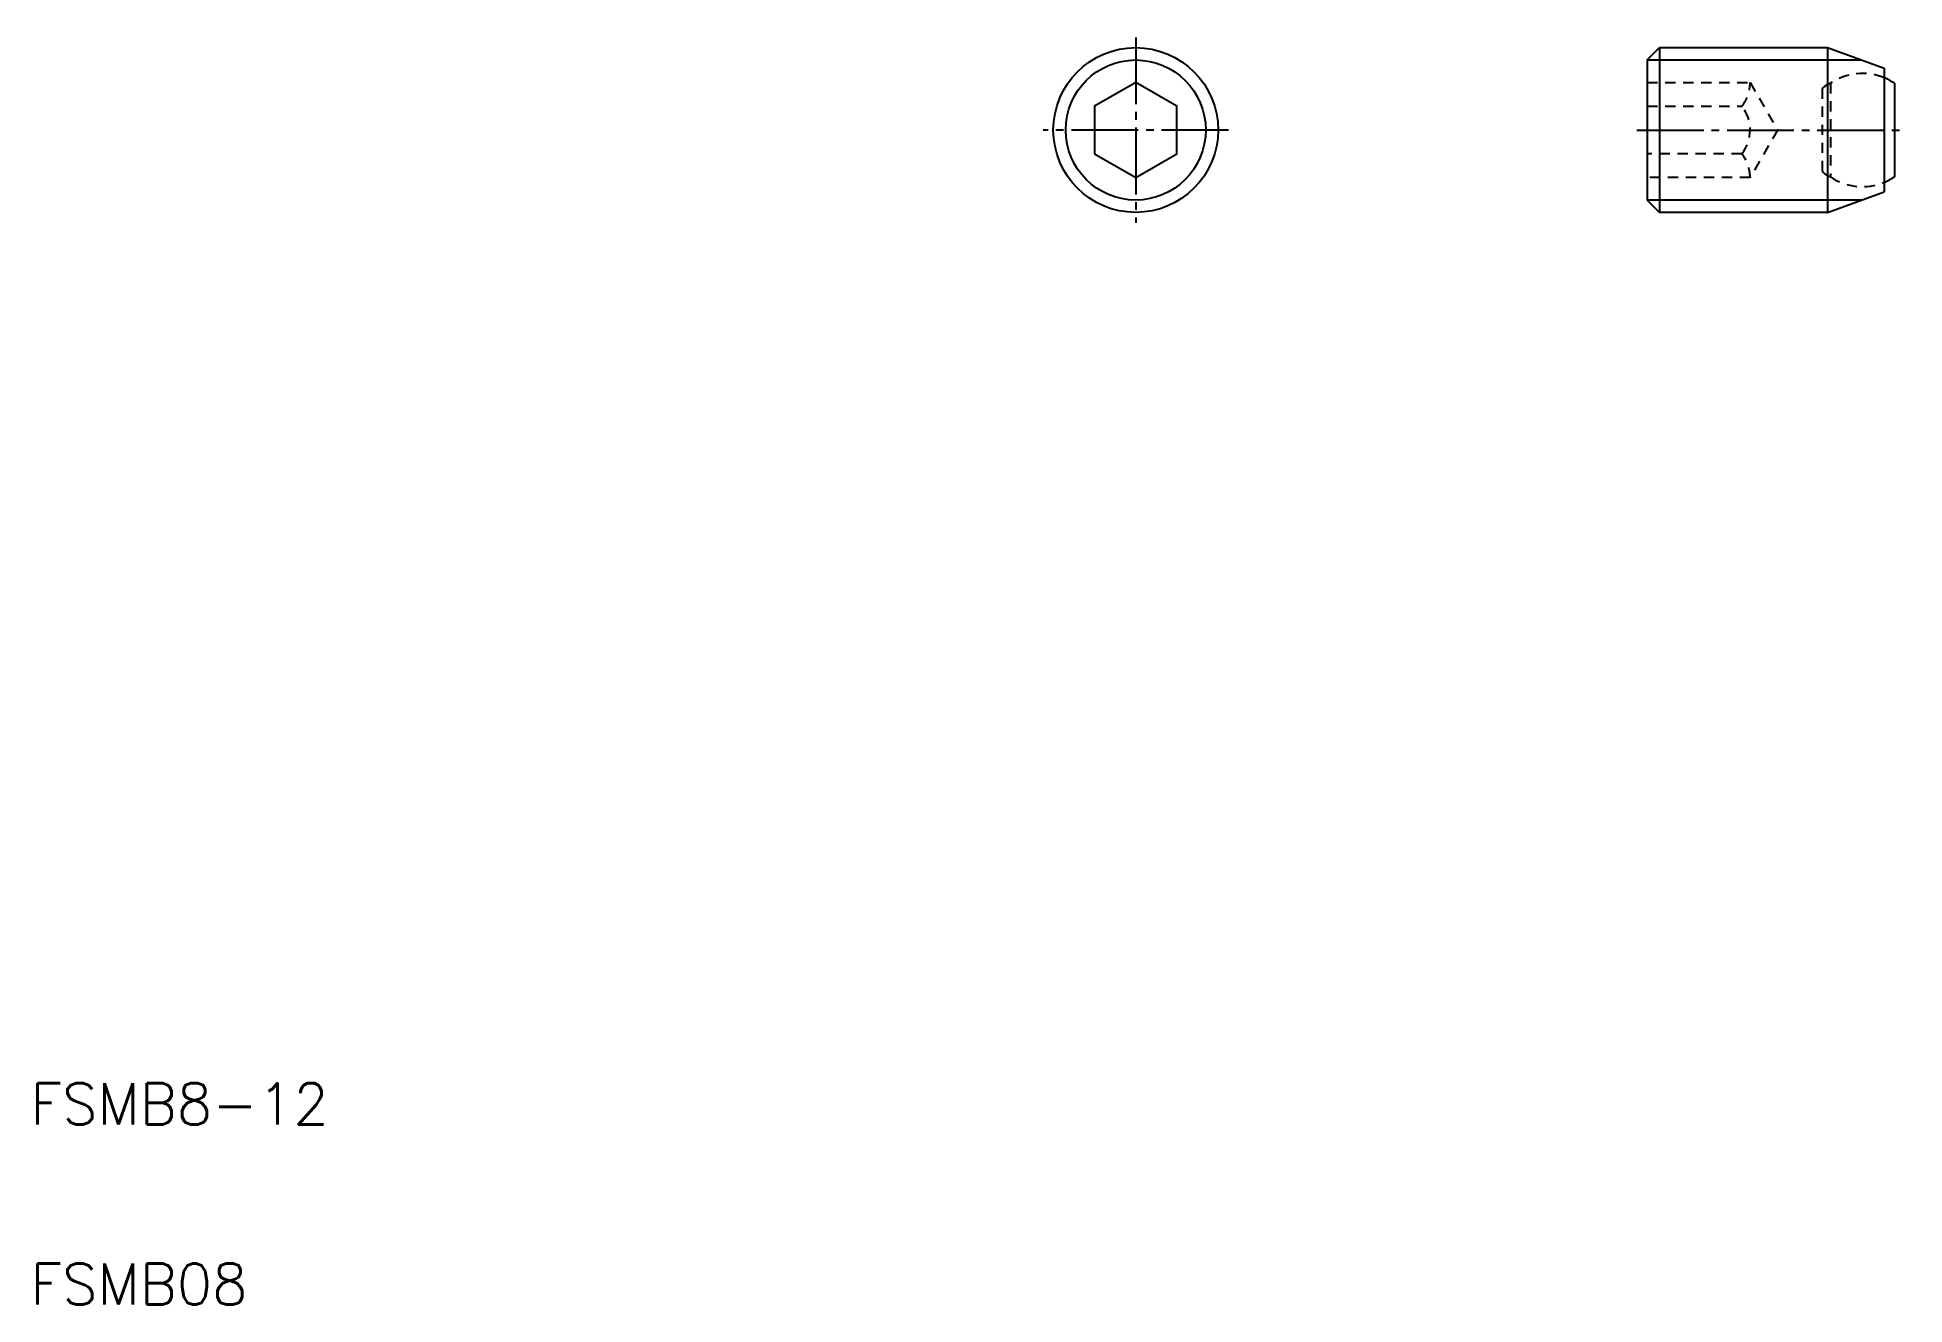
# Model space of a CAD drawing. Extents: x 2.8 to 93.5, y 2.5 to 64.
import ezdxf

# ---------------------------------------------------------------- set-up
doc = ezdxf.new("R2010")
doc.units = 0
doc.header["$LTSCALE"] = 0.25
doc.linetypes.add('CENTER', pattern=[17.5, 13, -1.5, 1.5, -1.5])
doc.linetypes.add('DASHED', pattern=[3.5, 2, -1.5])
doc.layers.get('0').update_dxf_attribs({"linetype": 'CONTINUOUS'})
doc.layers.add('CENTER', color=1, linetype='CENTER')
doc.styles.get("Standard").update_dxf_attribs({"font": 'txt.shx'})

msp = doc.modelspace()

# ---------------------------------------------------------------- linework, layer by layer
for p, q in [((81.006315, 62.936988), (81.606315, 63.536988)), ((81.606315, 63.536988), (81.606315, 55.536988)), ((81.606315, 63.536988), (89.758815, 63.536988)), ((89.758815, 63.536988), (89.758815, 55.536988)), ((89.758815, 63.536988), (92.506315, 62.536988)), ((81.006315, 62.936988), (81.006315, 56.136988)), ((92.506315, 62.536988), (92.506315, 56.536988)), ((93.006315, 61.80698), (93.006315, 57.266996)), ((82.15549, 60.691688), (82.15549, 60.691788)), ((83.304665, 60.691688), (83.304765, 60.691688)), ((89.758815, 55.536988), (92.506315, 56.536988)), ((81.006315, 56.136988), (81.606315, 55.536988)), ((89.758815, 55.536988), (81.606315, 55.536988))]:
    msp.add_line(p, q)
at = {"color": 3}
for p, q in [((81.006315, 62.936988), (91.407315, 62.936988)), ((91.407315, 56.136988), (81.006315, 56.136988))]:
    msp.add_line(p, q, dxfattribs=at)
at = {"color": 3, "linetype": 'DASHED'}
for p, q in [((81.006315, 61.846388), (86.003015, 61.846388)), ((86.003015, 61.846388), (87.336315, 59.536988)), ((89.904015, 61.808488), (89.904015, 57.265388)), ((89.506315, 61.546488), (89.506315, 57.527488)), ((81.006315, 60.691688), (85.603015, 60.691688)), ((87.336315, 59.536988), (86.003015, 57.227588)), ((85.603015, 58.382288), (81.006315, 58.382288)), ((86.003015, 57.227588), (81.006315, 57.227588))]:
    msp.add_line(p, q, dxfattribs=at)
msp.add_lwpolyline([(54.172115, 58.382288), (56.172115, 57.227588), (58.172115, 58.382288), (58.172115, 60.691688), (56.172115, 61.846388), (54.172115, 60.691688), (54.172115, 58.382288)])
msp.add_circle((56.172115, 59.536988), 4)
at = {"color": 3}
msp.add_circle((56.172115, 59.536988), 3.4, dxfattribs=at)
at = {"color": 3, "linetype": 'DASHED'}
for centre, radius, start, end in [((84.133015, 61.847488), 1.87, 321.822028, 0), ((90.464215, 60.525488), 1.4, 113.588023, 133.176018), ((91.454015, 59.536988), 2.75, 67.501991, 124.308006), ((84.136315, 59.536988), 1.86667, 321.787021, 38.213306), ((84.133015, 57.226388), 1.87, 0, 38.177782), ((90.464215, 58.548388), 1.4, 226.824022, 246.412016), ((91.454015, 59.536988), 2.75, 235.691976, 292.497991)]:
    msp.add_arc(centre, radius, start, end, dxfattribs=at)
for start, end in [(55.634315, 67.501991), (292.497991, 304.365685)]:
    msp.add_arc((91.454015, 59.536988), 2.75, start, end)
at = {"layer": 'CENTER'}
for p, q in [((56.172115, 64.036988), (56.172115, 55.036988)), ((60.672115, 59.536988), (51.672115, 59.536988)), ((80.506315, 59.536988), (93.506315, 59.536988))]:
    msp.add_line(p, q, dxfattribs=at)

# ---------------------------------------------------------------- texts
for s, p in [('FSMB8-12', (2.5, 11.25)), ('FSMB08', (2.5, 2.5))]:
    msp.add_text(s, height=2).set_placement(p)

doc.saveas('drawing.dxf')
